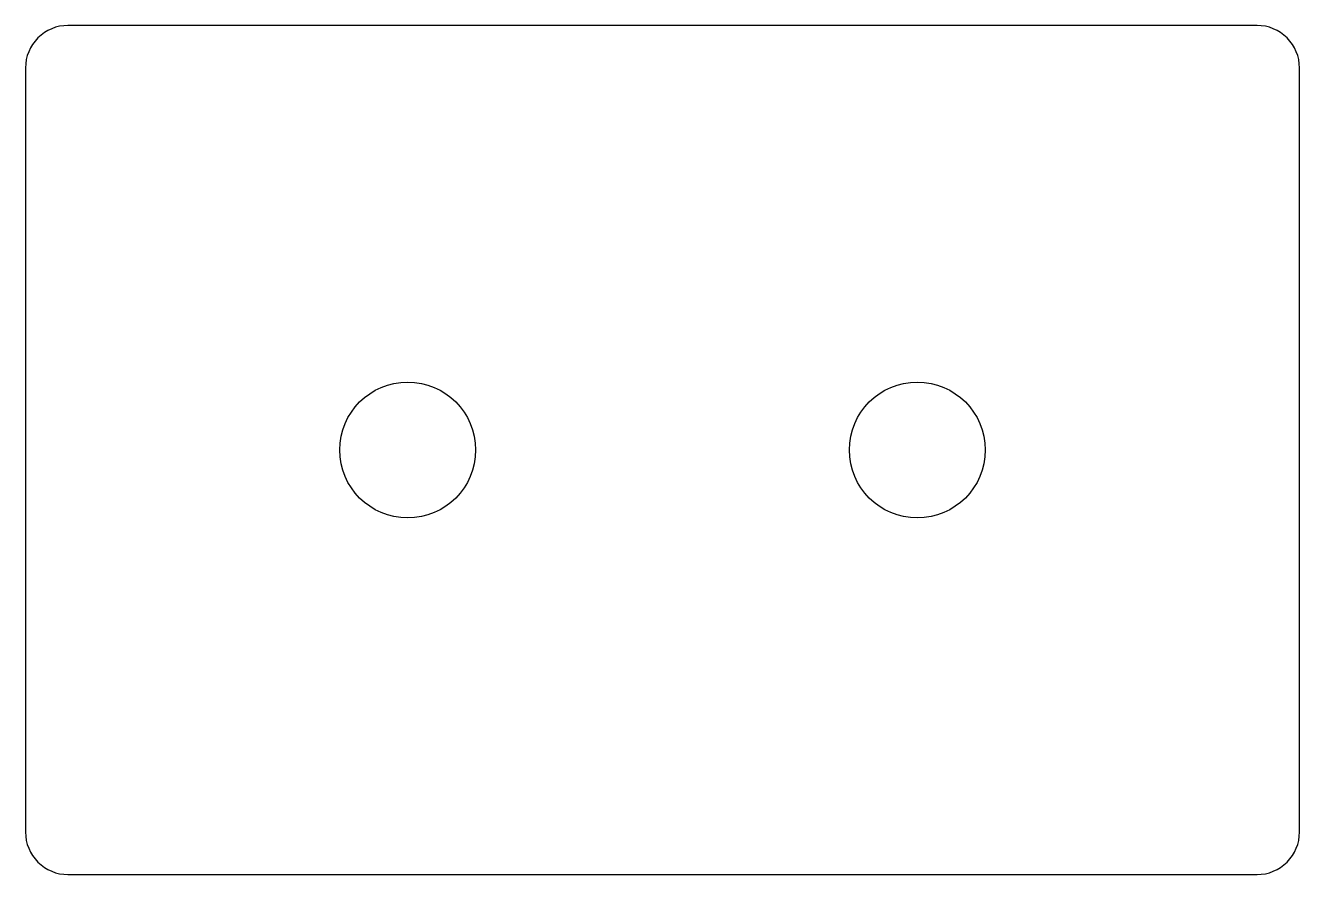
# Model space of a CAD drawing. Header units: millimetres. Extents: x -15 to 15, y 17.8 to 37.8.
import ezdxf

# ---------------------------------------------------------------- set-up
doc = ezdxf.new("R2010")
doc.units = ezdxf.units.MM
doc.layers.get('0').update_dxf_attribs({"linetype": 'CONTINUOUS'})

msp = doc.modelspace()

# ---------------------------------------------------------------- linework, layer by layer
msp.add_lwpolyline([(15, 36.7625, 0.4142136), (14, 37.7625), (-14, 37.7625, 0.4142136), (-15, 36.7625), (-15, 18.7625, 0.4142136), (-14, 17.7625), (14, 17.7625, 0.4142136), (15, 18.7625)], format="xyb", close=True)
for centre in [(-6, 27.7625), (6, 27.7625)]:
    msp.add_circle(centre, 1.6)

doc.saveas('drawing.dxf')
